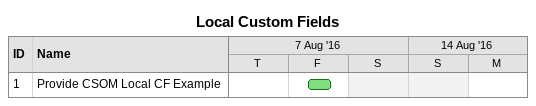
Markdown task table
Local Custom Fields

| ID | Task | Start | Finish |
|---|---|---|---|
| 1 | Provide CSOM Local CF Example | 2016-08-12 | 2016-08-12 |
